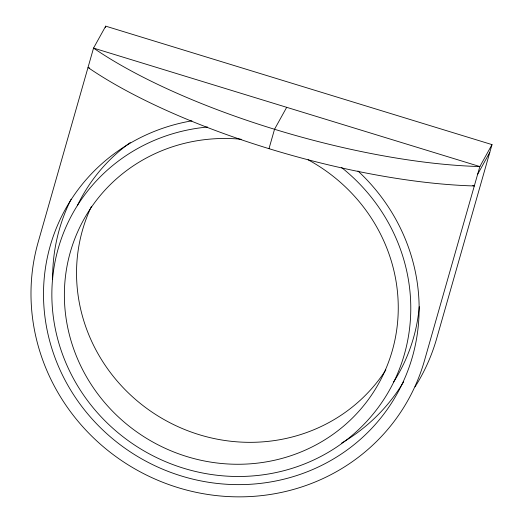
<?xml version="1.0" encoding="UTF-8"?>
<svg xmlns="http://www.w3.org/2000/svg" width="523" height="523" viewBox="0 0 523 523"><rect width="100%" height="100%" fill="white"/><g stroke="black" fill="none" stroke-linecap="round" stroke-linejoin="round"><path stroke-width="0.78" d="M105.267 27.699L105.711 26.15L492.006 144.616L436.633 338.669A202.447 193.288 29 0 1 416.694 384.202M268.999 148.663L274.536 129.259L286.696 107.32M105.711 26.15L93.545 48.09L38.172 242.142A202.447 193.288 29 0 0 178.153 487.665A202.447 193.288 29 0 0 424.467 360.609L479.846 166.556L492.006 144.616M477.63 174.316L489.796 152.376M89.57 67.97L88.008 67.493A285.113 82.778 15.9 0 0 474.309 185.959L472.753 185.482M416.288 384.863A202.447 193.288 29 0 1 415.053 386.843M403.678 381.731A189.797 181.206 29 0 1 341.656 443.046M52.64 279.681A189.797 181.206 29 0 1 71.121 199.198M419.25 306.681A181.357 173.152 29 0 1 393.642 381.927M77.312 205.722A181.357 173.152 29 0 1 130.292 142.55M385.856 369.885A168.707 161.071 29 0 1 165.275 420.25A168.707 161.071 29 0 1 91.433 206.395M357.935 170.975A189.797 181.206 29 0 1 341.12 454.147A189.797 181.206 29 0 1 59.668 369.12A189.797 181.206 29 0 1 191.915 120.82M341.532 167.497A181.357 173.152 29 0 1 340.015 444.772A181.357 173.152 29 0 1 65.447 361.824A181.357 173.152 29 0 1 207.553 127.024M308.119 159.79A168.707 161.071 29 0 1 339.983 429.102A168.707 161.071 29 0 1 73.102 347.265A168.707 161.071 29 0 1 241.188 139.262M479.846 166.556L93.545 48.09A285.113 82.778 15.9 0 0 479.846 166.556"/></g></svg>
